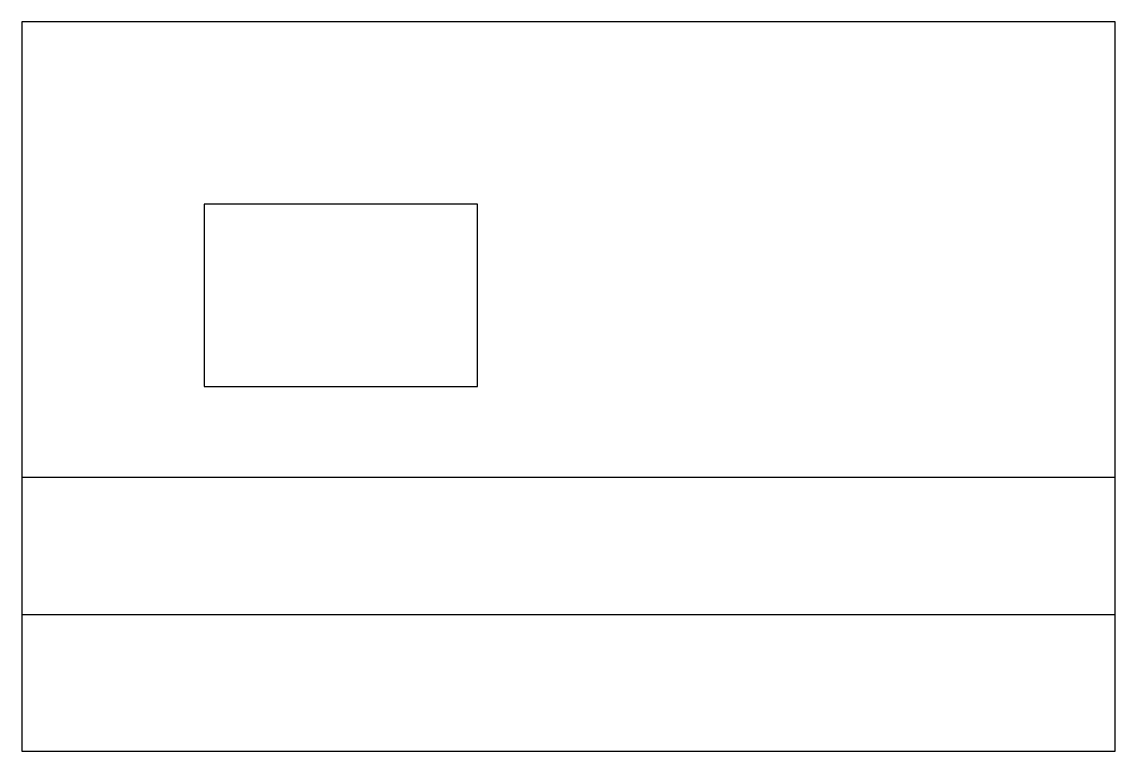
# Model space of a CAD drawing. Header units: millimetres. Extents: x 0 to 12000, y 0 to 8000.
import ezdxf

# ---------------------------------------------------------------- set-up
doc = ezdxf.new("R2010")
doc.units = ezdxf.units.MM
doc.header["$MEASUREMENT"] = 0
for name, color, linetype in [('CIRCULACION', 2, 'Continuous'), ('PERIMETRO', 7, 'Continuous'), ('VEGETACION', 3, 'Continuous')]:
    doc.layers.add(name, color=color, linetype=linetype)

msp = doc.modelspace()

# ---------------------------------------------------------------- linework, layer by layer
at = {"layer": 'CIRCULACION'}
msp.add_lwpolyline([(0, 1500), (12000, 1500), (12000, 3000), (0, 3000)], close=True, dxfattribs=at)
at = {"layer": 'PERIMETRO'}
msp.add_lwpolyline([(0, 0), (12000, 0), (12000, 8000), (0, 8000)], close=True, dxfattribs=at)
at = {"layer": 'VEGETACION'}
msp.add_lwpolyline([(2000, 4000), (5000, 4000), (5000, 6000), (2000, 6000)], close=True, dxfattribs=at)

doc.saveas('drawing.dxf')
